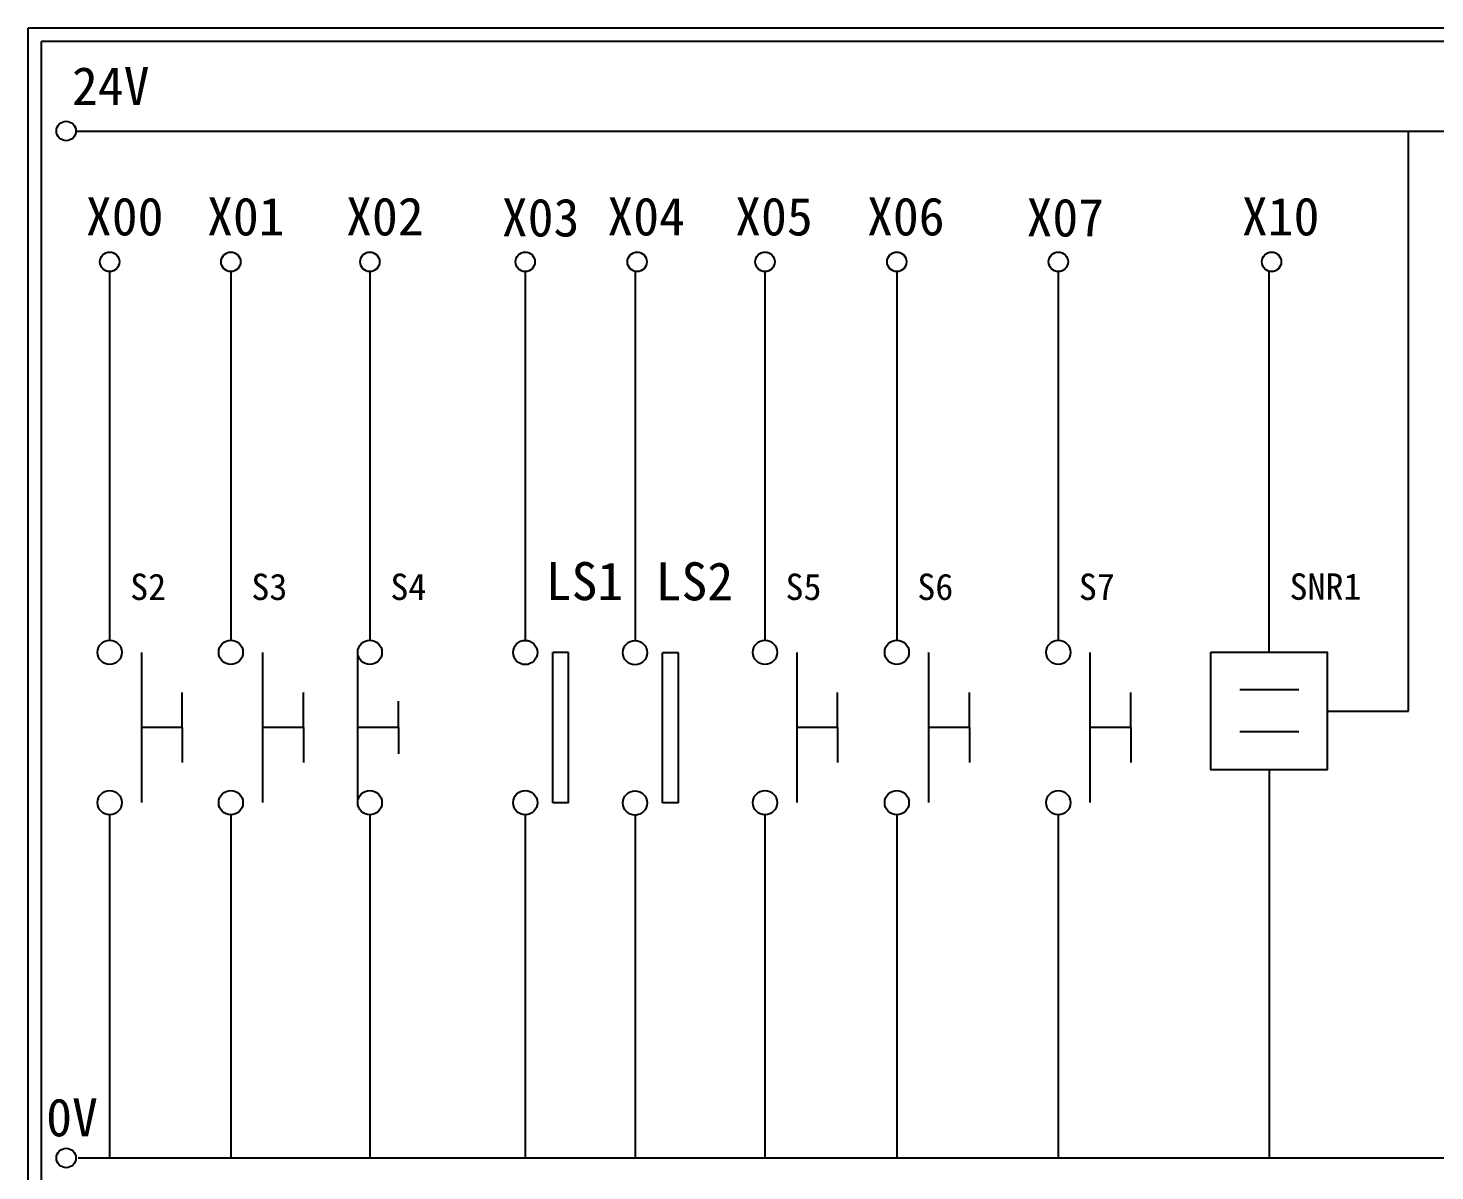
# Model space of a CAD drawing. Extents: x 275 to 562, y 265 to 469.
# Drawn here: x 274.9 to 408.2, y 360.7 to 468.9 of the extents above; entities that cross this region are included whole.
import ezdxf

# ---------------------------------------------------------------- set-up
doc = ezdxf.new("R2010")
doc.units = 0
doc.layers.get('0').update_dxf_attribs({"linetype": 'CONTINUOUS'})
doc.layers.add('圖框層', color=7, linetype='CONTINUOUS')
doc.layers.add('標尺寸層', color=3, linetype='CONTINUOUS')
doc.styles.add('STSL', font='KAIU.TTF')

msp = doc.modelspace()

# ---------------------------------------------------------------- linework, layer by layer
for p, q in [((405.67, 404.23), (405.67, 459.14)), ((392.45, 409.8), (392.45, 445.83)), ((326.09, 409.78), (324.59, 409.78)), ((336.5, 409.76), (334.99, 409.76)), ((289.49, 402.67), (289.49, 405.98)), ((300.98, 402.67), (300.98, 405.98)), ((309.98, 402.67), (309.98, 405.17)), ((351.57, 402.67), (351.57, 405.98)), ((364.06, 402.67), (364.06, 405.98)), ((379.36, 402.67), (379.36, 405.98)), ((397.96, 404.23), (405.67, 404.23)), ((289.49, 402.67), (289.49, 399.36)), ((300.98, 402.67), (300.98, 399.36)), ((309.98, 402.67), (309.98, 400.17)), ((351.57, 402.67), (351.57, 399.36)), ((364.06, 402.67), (364.06, 399.36)), ((379.36, 402.67), (379.36, 399.36)), ((392.45, 398.65), (392.45, 361.87)), ((326.09, 395.55), (324.59, 395.55)), ((336.5, 395.53), (334.99, 395.53))]:
    msp.add_line(p, q)
msp.add_lwpolyline([(386.94, 409.8), (397.96, 409.8), (397.96, 398.65), (386.94, 398.65)], close=True)
at = {"layer": '圖框層', "color": 7}
for p, q in [((561.9, 468.91), (274.9, 468.91)), ((274.9, 264.95), (274.9, 468.91)), ((560.65, 467.66), (276.15, 467.66)), ((276.15, 266.2), (276.15, 467.66))]:
    msp.add_line(p, q, dxfattribs=at)
at = {"layer": '標尺寸層', "color": 7}
for p, q in [((279.42, 459.17), (557.02, 459.17)), ((282.62, 445.86), (282.62, 410.94)), ((294.1, 445.86), (294.1, 410.94)), ((307.27, 445.86), (307.27, 410.94)), ((321.99, 445.86), (321.99, 410.93)), ((332.39, 445.84), (332.39, 410.91)), ((344.7, 445.86), (344.7, 410.94)), ((357.19, 445.86), (357.19, 410.94)), ((372.49, 445.86), (372.49, 410.94)), ((285.63, 409.79), (285.63, 395.56)), ((297.11, 409.79), (297.11, 395.56)), ((306.12, 395.56), (306.12, 409.79)), ((324.59, 395.55), (324.59, 409.78)), ((326.09, 395.55), (326.09, 409.78)), ((334.99, 395.53), (334.99, 409.76)), ((336.5, 395.53), (336.5, 409.76)), ((347.71, 409.79), (347.71, 395.56)), ((360.2, 409.79), (360.2, 395.56)), ((375.49, 409.79), (375.49, 395.56)), ((389.69, 406.26), (395.26, 406.26)), ((289.49, 402.67), (285.63, 402.67)), ((300.98, 402.67), (297.11, 402.67)), ((309.98, 402.67), (306.12, 402.67)), ((351.57, 402.67), (347.71, 402.67)), ((364.06, 402.67), (360.2, 402.67)), ((379.36, 402.67), (375.49, 402.67)), ((389.69, 402.28), (395.26, 402.28)), ((282.62, 394.41), (282.62, 361.9)), ((294.1, 394.41), (294.1, 361.9)), ((307.27, 394.41), (307.27, 361.9)), ((321.99, 394.41), (321.99, 361.9)), ((321.99, 394.4), (321.99, 361.9)), ((332.39, 394.38), (332.39, 361.88)), ((332.39, 394.38), (332.39, 361.88)), ((344.7, 394.41), (344.7, 361.9)), ((357.19, 394.41), (357.19, 361.9)), ((372.49, 394.41), (372.49, 361.9)), ((279.63, 361.9), (557.5, 361.9))]:
    msp.add_line(p, q, dxfattribs=at)
for centre, radius in [((278.5, 459.17), 0.92), ((282.62, 446.78), 0.92), ((294.1, 446.78), 0.92), ((307.27, 446.78), 0.92), ((307.27, 446.78), 0.92), ((321.99, 446.78), 0.92), ((332.59, 446.78), 0.92), ((344.7, 446.78), 0.92), ((357.19, 446.78), 0.92), ((372.49, 446.78), 0.92), ((392.69, 446.78), 0.92), ((282.62, 409.79), 1.15), ((294.1, 409.79), 1.15), ((307.27, 409.79), 1.15), ((321.99, 409.78), 1.15), ((332.39, 409.76), 1.15), ((344.7, 409.79), 1.15), ((357.19, 409.79), 1.15), ((372.49, 409.79), 1.15), ((282.62, 395.56), 1.15), ((294.1, 395.56), 1.15), ((307.27, 395.56), 1.15), ((321.99, 395.55), 1.15), ((332.39, 395.53), 1.15), ((344.7, 395.56), 1.15), ((357.19, 395.56), 1.15), ((372.49, 395.56), 1.15), ((278.5, 361.9), 0.92)]:
    msp.add_circle(centre, radius, dxfattribs=at)

# ---------------------------------------------------------------- texts
at = {"layer": '圖框層', "color": 4, "style": 'STSL'}
for s, height, p in [('24V', 3.6, (279.05, 461.63)), ('X00', 3.6, (280.37, 449.28)), ('X01', 3.6, (291.85, 449.28)), ('X02', 3.6, (305.02, 449.28)), ('X03', 3.6, (319.77, 449.18)), ('X04', 3.6, (329.77, 449.28)), ('X05', 3.6, (341.88, 449.28)), ('X06', 3.6, (354.37, 449.28)), ('X07', 3.6, (369.48, 449.18)), ('X10', 3.6, (389.88, 449.28)), ('S2', 2.5, (284.57, 414.75)), ('S3', 2.5, (296.05, 414.75)), ('S4', 2.5, (309.22, 414.75)), ('LS1', 3.6, (323.93, 414.74)), ('LS2', 3.6, (334.34, 414.72)), ('S5', 2.5, (346.65, 414.75)), ('S6', 2.5, (359.14, 414.75)), ('S7', 2.5, (374.44, 414.75)), ('SNR1', 2.5, (394.4, 414.77)), ('0V', 3.6, (276.61, 363.95))]:
    msp.add_text(s, height=height, dxfattribs=at).set_placement(p)

doc.saveas('drawing.dxf')
